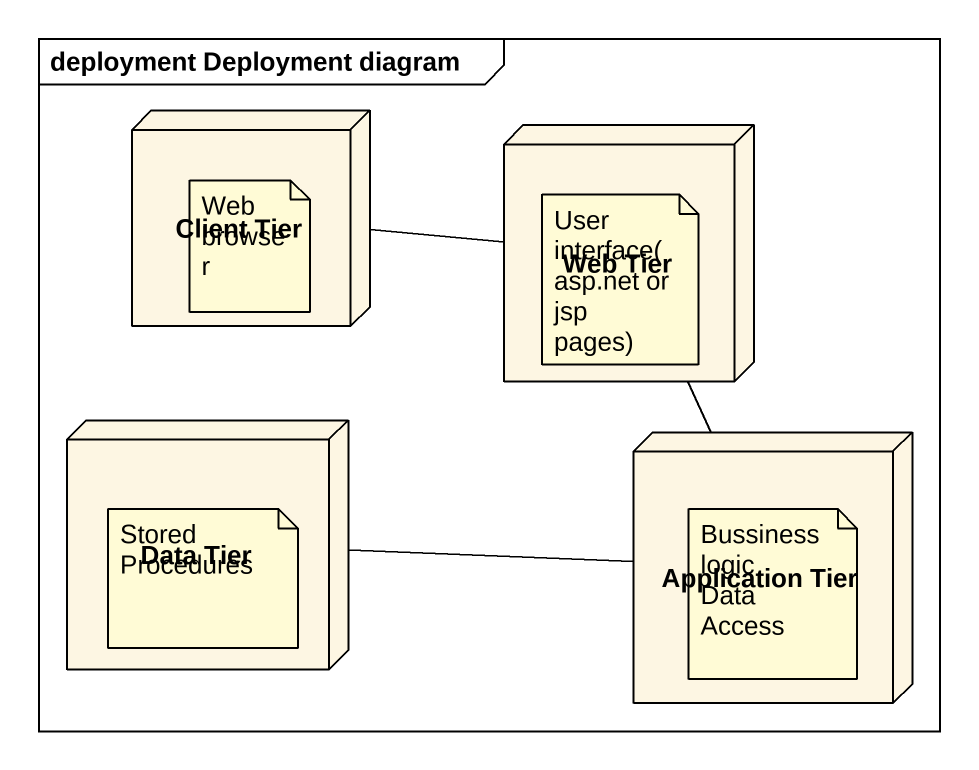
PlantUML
@startuml
mainframe deployment Deployment diagram
node "Client Tier" as Client_Tier
node "Web Tier" as Web_Tier
node "Data Tier" as Data_Tier
node "Application Tier" as Application_Tier
Client_Tier -right- Web_Tier
Web_Tier -- Application_Tier
Application_Tier -left- Data_Tier
note as N1
  Web browser
end note
note as N2
  User interface(asp.net or jsp pages)
end note
note as N3
  Stored Procedures
end note
note as N4
  Bussiness logic
  Data Access
end note
@enduml
